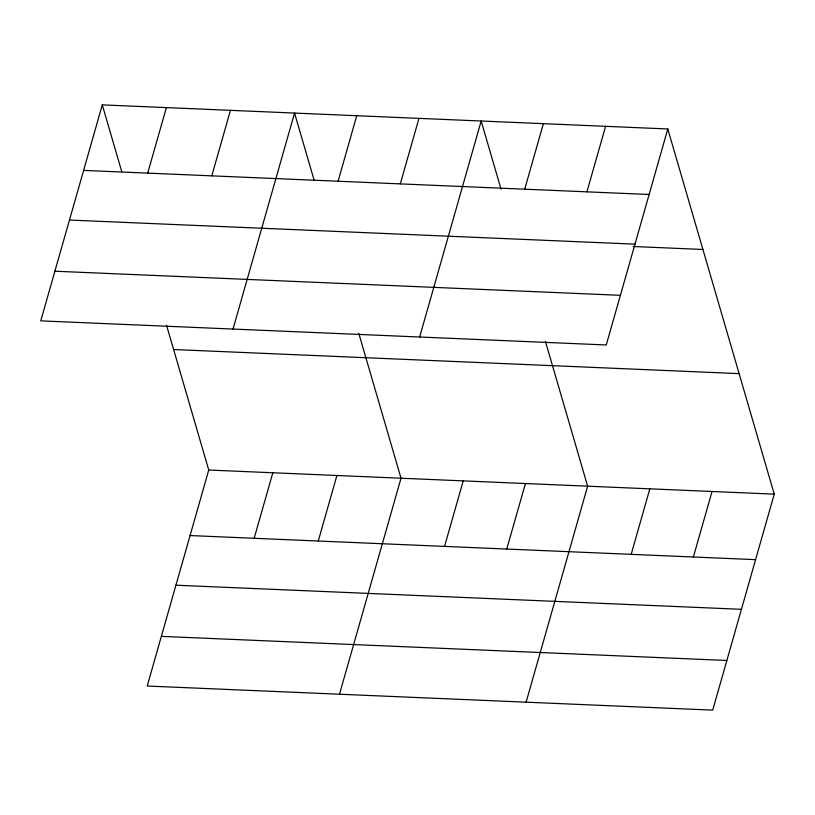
<?xml version="1.0" encoding="UTF-8"?>
<svg xmlns="http://www.w3.org/2000/svg" width="815" height="815" viewBox="0 0 815 815"><rect width="100%" height="100%" fill="white"/><g stroke="black" fill="none" stroke-linecap="round" stroke-linejoin="round"><path stroke-width="1.22" d="M102.283 104.87L40.75 320.865L606.258 344.969L667.791 128.974L102.283 104.87L121.802 171.812M147.709 173.126L166.372 107.6M211.798 175.857L230.462 110.331M233.019 329.066L294.551 113.061L314.07 180.013M166.515 325.185L208.742 470.031L147.209 686.026L712.718 710.13L774.25 494.135L667.791 128.974M338.093 181.236L356.756 115.71M254.168 538.287L272.831 472.761M400.297 183.884L418.961 118.369M318.257 541.017L336.921 475.491M419.644 337.023L481.166 121.017L501.042 189.182M339.488 694.227L401.011 478.222L358.783 333.376M524.707 189.192L543.381 123.666M444.552 546.396L463.215 480.87M586.922 191.841L605.586 126.315M506.757 549.045L525.431 483.529M526.103 702.184L587.635 486.178L545.398 341.332M631.177 554.353L649.84 488.827M693.382 557.002L712.045 491.476M83.619 170.396L649.127 194.49M69.469 220.05L634.977 244.154M633.102 246.497L702.917 249.472M54.9 271.212L620.409 295.315M173.605 349.523L739.113 373.627M208.742 470.031L774.25 494.135M190.078 535.557L755.587 559.65M175.928 585.211L741.436 609.314M161.36 636.372L726.868 660.476"/></g></svg>
